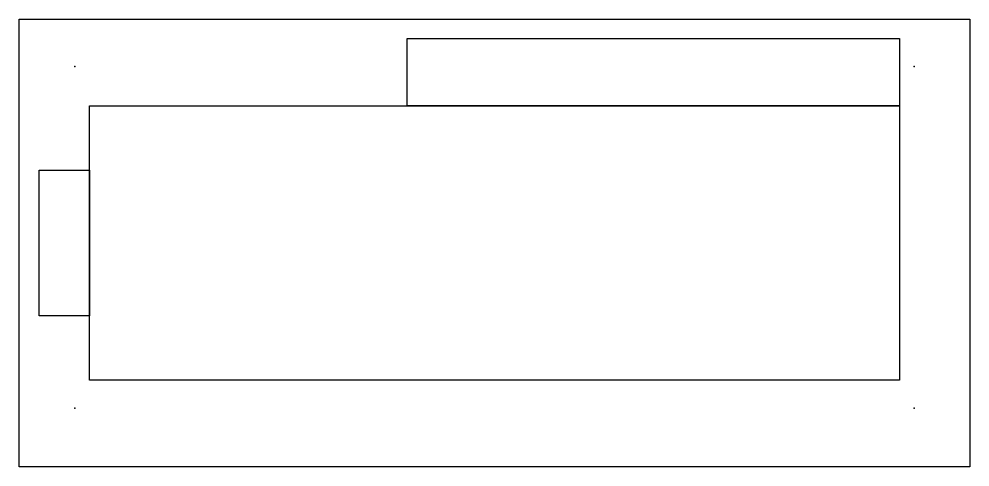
# Model space of a CAD drawing. Header units: millimetres. Extents: x 0 to 85, y 0 to 40.
import ezdxf

# ---------------------------------------------------------------- set-up
doc = ezdxf.new("R2010")
doc.units = ezdxf.units.MM

msp = doc.modelspace()

# ---------------------------------------------------------------- linework, layer by layer
for points in [[(85.003, 0), (0.003, 0), (0.003, 40), (85.003, 40)], [(78.703, 32.25), (34.703, 32.25), (34.703, 38.25), (78.703, 38.25)], [(78.703, 7.75), (6.303, 7.75), (6.303, 32.25), (78.703, 32.25)], [(1.803, 26.5), (6.303, 26.5), (6.303, 13.5), (1.803, 13.5)]]:
    msp.add_lwpolyline(points, close=True)
for p in [(5.003, 35.75), (80.003, 35.75), (5.003, 5.25), (80.003, 5.25)]:
    msp.add_point(p)

doc.saveas('drawing.dxf')
